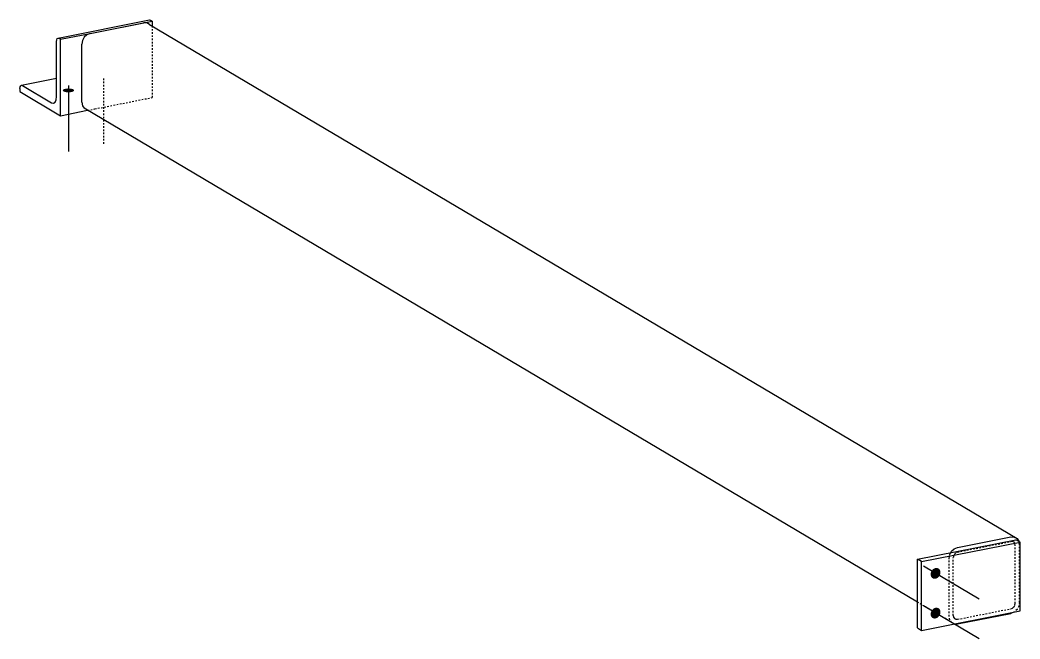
# Model space of a CAD drawing. Header units: millimetres. Extents: x 2 to 23428, y 2 to 783.
# Drawn here: x 6441 to 7672, y 22 to 783 of the extents above; entities that cross this region are included whole.
import ezdxf

# ---------------------------------------------------------------- set-up
doc = ezdxf.new("R2010")
doc.units = ezdxf.units.MM
doc.linetypes.add('DXK_LINE_DOT2', pattern=[3.9198, 1.9599, -1.9599])
doc.layers.add('STÅL', color=7, linetype='Continuous')

msp = doc.modelspace()

# ---------------------------------------------------------------- hatches: boundary and pattern name
at = {"layer": 'STÅL', "linetype": 'Continuous'}
for points in [[(6500.9, 694.2), (6499.4, 694.2), (6498, 694.4), (6496.8, 694.7), (6495.7, 695), (6494.8, 695.4), (6494.2, 695.8), (6493.9, 696.3), (6493.9, 696.8), (6494.2, 697.3), (6494.8, 697.8), (6495.7, 698.2), (6496.8, 698.5), (6498, 698.8), (6499.4, 698.9), (6500.9, 699), (6502.3, 698.9), (6503.7, 698.8), (6505, 698.5), (6506.1, 698.2), (6506.9, 697.8), (6507.5, 697.3), (6507.8, 696.8), (6507.8, 696.3), (6507.5, 695.8), (6506.9, 695.4), (6506.1, 695), (6505, 694.7), (6503.7, 694.4), (6502.3, 694.2)], [(7563.2, 105.4), (7564, 106.6), (7565, 107.6), (7566.2, 108.4), (7567.4, 108.9), (7568.7, 109.1), (7569.9, 109.1), (7571.1, 108.8), (7572.1, 108.2), (7573, 107.3), (7573.6, 106.2), (7574, 105), (7574.1, 103.7), (7574, 102.3), (7573.6, 100.9), (7573, 99.6), (7572.1, 98.4), (7571.1, 97.4), (7569.9, 96.6), (7568.7, 96.1), (7567.4, 95.8), (7566.2, 95.8), (7565, 96.2), (7564, 96.8), (7563.2, 97.6), (7562.5, 98.7), (7562.1, 99.9), (7562, 101.3), (7562.1, 102.7), (7562.5, 104.1)], [(7563.2, 56.5), (7564, 57.7), (7565, 58.7), (7566.2, 59.5), (7567.4, 60), (7568.7, 60.3), (7569.9, 60.2), (7571.1, 59.9), (7572.1, 59.3), (7573, 58.4), (7573.6, 57.4), (7574, 56.1), (7574.1, 54.8), (7574, 53.4), (7573.6, 52), (7573, 50.7), (7572.1, 49.5), (7571.1, 48.5), (7569.9, 47.7), (7568.7, 47.2), (7567.4, 46.9), (7566.2, 47), (7565, 47.3), (7564, 47.9), (7563.2, 48.8), (7562.5, 49.8), (7562.1, 51.1), (7562, 52.4), (7562.1, 53.8), (7562.5, 55.2)]]:
    msp.add_hatch(color=96, dxfattribs=at).paths.add_polyline_path(points)

# ---------------------------------------------------------------- linework, layer by layer
at = {"layer": 'STÅL', "color": 2, "linetype": 'Continuous'}
for p, q in [((6488.1, 760.9), (6600.7, 783.2)), ((6527.6, 766.7), (6603.8, 781.7)), ((6527.6, 766.7), (6593.4, 779.7)), ((6597.4, 779.6), (6593.4, 779.7)), ((6600.8, 777.8), (6597.4, 779.6)), ((6600.7, 783.2), (6601.8, 782.9)), ((6600.8, 777.8), (7668.3, 145.5)), ((6601.8, 782.9), (6603.8, 781.7)), ((6603.8, 781.7), (6603.8, 776)), ((6491.2, 759.5), (6527.6, 766.7)), ((6523.6, 765.1), (6520.3, 761.9)), ((6527.6, 766.7), (6523.6, 765.1)), ((6486.2, 756.8), (6486.5, 758.9)), ((6486.2, 689.2), (6486.2, 756.8)), ((6486.5, 758.9), (6487.1, 760.3)), ((6487.1, 760.3), (6488.1, 760.9)), ((6488.1, 760.9), (6489.2, 760.7)), ((6491.2, 759.5), (6489.2, 760.7)), ((6491.2, 665.5), (6491.2, 759.5)), ((6518, 757.8), (6517.2, 753.4)), ((6517.2, 682), (6517.2, 753.4)), ((6520.3, 761.9), (6518, 757.8)), ((6441.5, 700.9), (6442.1, 702.4)), ((6442.1, 702.4), (6443.1, 703)), ((6443.1, 703), (6486.2, 711.6)), ((6443.1, 703), (6444.2, 702.8)), ((6444.2, 702.8), (6480.2, 681.5)), ((6441.2, 698.9), (6441.5, 700.9)), ((6441.2, 698.9), (6441.2, 695.2)), ((6441.2, 695.2), (6491.2, 665.5)), ((6480.2, 681.5), (6482.5, 681)), ((6482.5, 681), (6484.5, 682.2)), ((6484.5, 682.2), (6485.8, 685.1)), ((6485.8, 685.1), (6486.2, 689.2)), ((6517.2, 682), (6518, 677.8)), ((6518, 677.8), (6520.3, 674.6)), ((6491.2, 665.5), (6524.4, 672.1)), ((7545.7, 67.1), (6520.3, 674.6)), ((7545.7, 119.9), (7667, 143.8)), ((7550.7, 116.9), (7672, 140.8)), ((7595.1, 134.3), (7660.9, 147.3)), ((7660.9, 147.3), (7664.9, 147.2)), ((7664.9, 147.2), (7668.3, 145.5)), ((7672, 140.8), (7667, 143.8)), ((7668.3, 145.5), (7670.5, 142.2)), ((7670.6, 141.6), (7670.5, 142.2)), ((7672, 56.3), (7672, 140.8)), ((7586.9, 128), (7587.8, 129.6)), ((7587.8, 129.6), (7591.1, 132.7)), ((7591.1, 132.7), (7595.1, 134.3)), ((7550.7, 116.9), (7545.7, 119.9)), ((7545.7, 35.3), (7545.7, 119.9)), ((7550.7, 32.3), (7550.7, 116.9)), ((7550.7, 32.3), (7672, 56.3)), ((7595.1, 40.3), (7660.9, 53.3)), ((7664.4, 54.8), (7660.9, 53.3)), ((7591.6, 40.4), (7595.1, 40.3)), ((7545.7, 35.3), (7550.7, 32.3))]:
    msp.add_line(p, q, dxfattribs=at)
at = {"layer": 'STÅL', "color": 7, "linetype": 'DXK_LINE_DOT2'}
for p, q in [((6603.8, 776), (6603.8, 687.8)), ((6527.6, 766.7), (6527.6, 766.7)), ((6533.3, 673.8), (6603.8, 687.8)), ((6524.4, 672.1), (6533.3, 673.8)), ((7595.1, 128.7), (7660.9, 141.7)), ((7662.9, 141.6), (7660.9, 141.7)), ((7664.6, 140.7), (7662.9, 141.6)), ((7665.7, 139.1), (7664.6, 140.7)), ((7666.1, 137.1), (7665.7, 139.1)), ((7666.1, 65.6), (7666.1, 137.1)), ((7671.3, 138.1), (7670.6, 141.6)), ((7671.3, 66.7), (7671.3, 138.1)), ((7584.7, 121), (7585.5, 125.5)), ((7585.5, 125.5), (7586.9, 128)), ((7590.3, 124.2), (7589.9, 122)), ((7591.4, 126.3), (7590.3, 124.2)), ((7593.1, 127.9), (7591.4, 126.3)), ((7595.1, 128.7), (7593.1, 127.9)), ((7584.7, 49.6), (7584.7, 121)), ((7589.9, 50.6), (7589.9, 122)), ((7587.8, 42.2), (7545.7, 67.1)), ((7664.6, 61.4), (7665.7, 63.4)), ((7665.7, 63.4), (7666.1, 65.6)), ((7670.5, 62.2), (7668.3, 58.1)), ((7671.3, 66.7), (7670.5, 62.2)), ((7585.5, 45.4), (7584.7, 49.6)), ((7589.9, 50.6), (7590.3, 48.5)), ((7595.1, 46), (7660.9, 59)), ((7660.9, 59), (7662.9, 59.8)), ((7662.9, 59.8), (7664.6, 61.4)), ((7664.9, 55), (7664.4, 54.8)), ((7668.3, 58.1), (7664.9, 55)), ((7587.8, 42.2), (7585.5, 45.4)), ((7591.1, 40.4), (7587.8, 42.2)), ((7590.3, 48.5), (7591.4, 46.9)), ((7591.1, 40.4), (7591.6, 40.4)), ((7591.4, 46.9), (7593.1, 46)), ((7593.1, 46), (7595.1, 46))]:
    msp.add_line(p, q, dxfattribs=at)
at = {"layer": 'STÅL', "color": 96, "linetype": 'Continuous'}
for p, q in [((6500.9, 702.8), (6500.9, 621.4)), ((7621.8, 70.6), (7553.1, 111.4)), ((7621.8, 21.8), (7553.1, 62.5))]:
    msp.add_line(p, q, dxfattribs=at)
at = {"layer": 'STÅL', "color": 96, "linetype": 'DXK_LINE_DOT2'}
msp.add_line((6544.2, 711.3), (6544.2, 630), dxfattribs=at)

doc.saveas('drawing.dxf')
